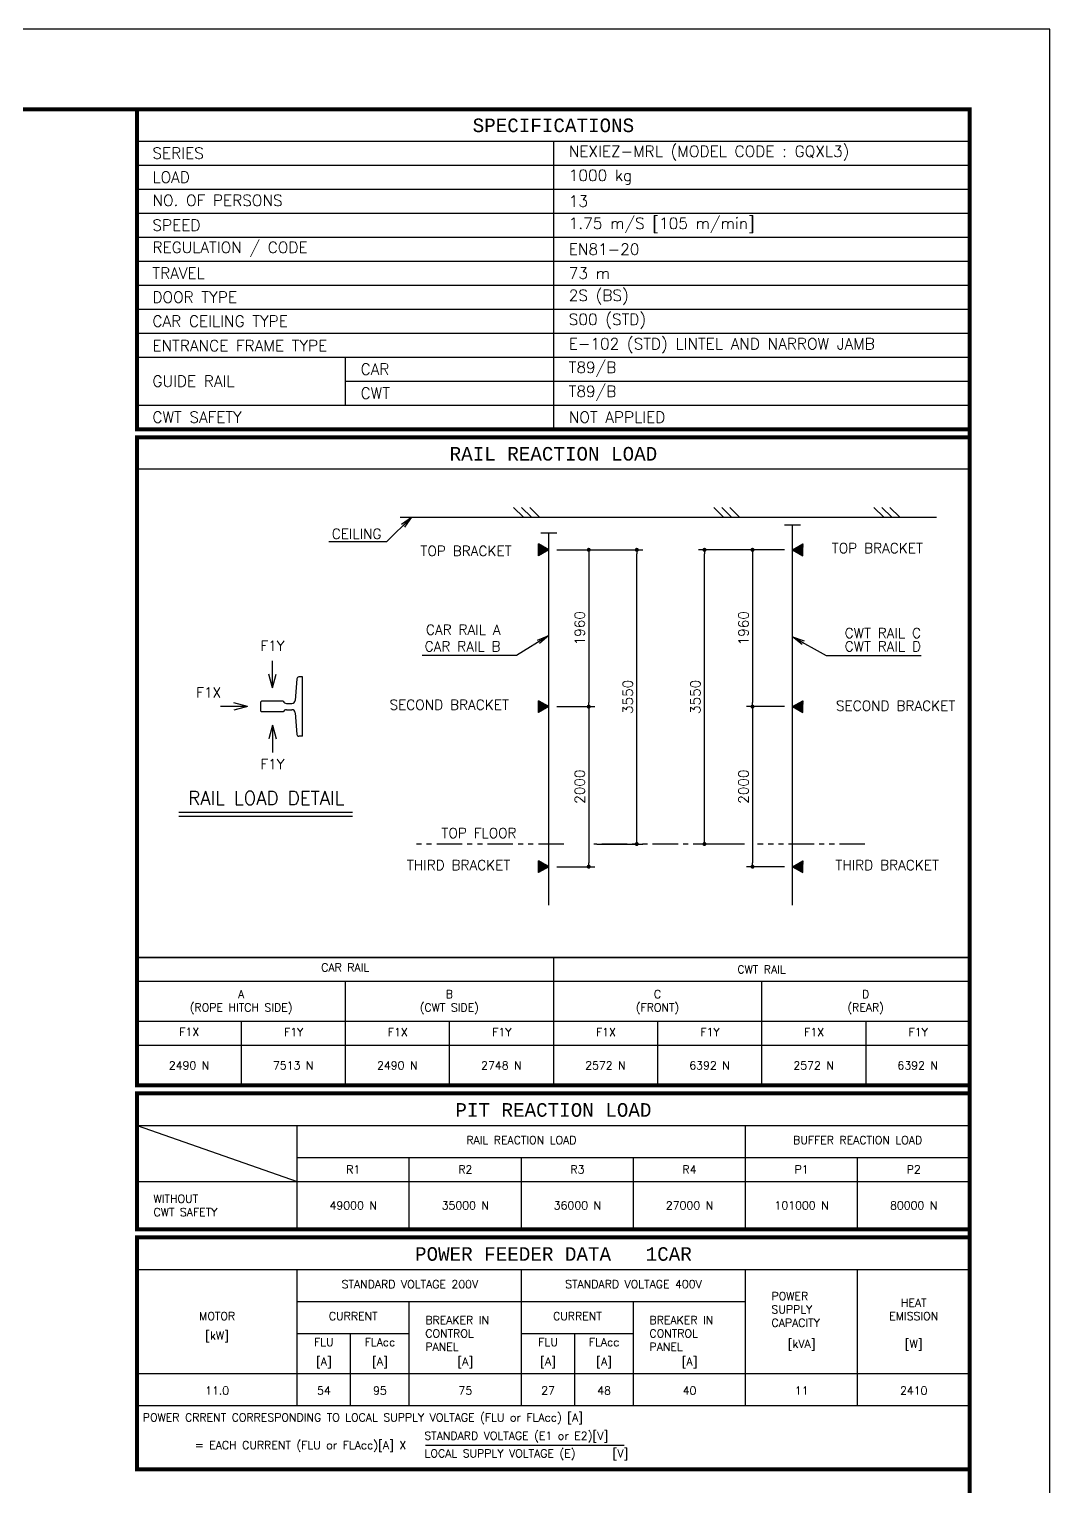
# Model space of a CAD drawing. Header units: millimetres. Extents: x -106996 to 276536, y -21995 to 37993.
# Drawn here: x 35626 to 42000, y -9108 to 0 of the extents above; entities that cross this region are included whole.
import ezdxf
from ezdxf.enums import TextEntityAlignment as Align

# ---------------------------------------------------------------- set-up
doc = ezdxf.new("R2010")
doc.units = ezdxf.units.MM
doc.header["$LTSCALE"] = 100
doc.linetypes.add('PHANTOM2', pattern=[31.75, 15.875, -3.175, 3.175, -3.175, 3.175, -3.175])
doc.layers.get('0').update_dxf_attribs({"color": 3})
for name, color, linetype in [('DIM', 2, 'Continuous'), ('FRAME', 5, 'Continuous'), ('OTHERS', 4, 'Continuous'), ('SPEC', 7, 'Continuous'), ('W-DASHED-LINE', 111, 'PHANTOM2')]:
    doc.layers.add(name, color=color, linetype=linetype)
doc.styles.get("Standard").update_dxf_attribs({"font": 'romans.shx', "bigfont": 'bigfont.shx'})
doc.styles.add('STYLE1', font='monos.ttf')
doc.dimstyles.new('1-50IN', dxfattribs={"dimscale": 25, "dimtxt": 2.5, "dimasz": 1, "dimexe": 1.5, "dimexo": 2, "dimgap": 1, "dimtad": 3, "dimdsep": 46, "dimtxsty": 'Standard', "dimblk1": 'DOT', "dimblk2": 'DOT', "dimsah": 1, "dimcen": 0.09, "dimclrd": 256, "dimclre": 256, "dimclrt": 256, "dimadec": 0, "dimazin": 0, "dimtfac": 1, "dimtmove": 0, "dimatfit": 3, "dimldrblk": 'DOT', "dimfxl": 0, "dimtolj": 1, "dimtzin": 0, "dimarcsym": 0})
doc.dimstyles.new('1-50IN-ARROW', dxfattribs={"dimscale": 25, "dimtxt": 2.5, "dimasz": 3, "dimexe": 1.5, "dimexo": 2, "dimgap": 1, "dimtad": 3, "dimdsep": 46, "dimtxsty": 'Standard', "dimblk1": 'OPEN', "dimblk2": 'OPEN', "dimsah": 1, "dimcen": 0.09, "dimclrd": 256, "dimclre": 256, "dimclrt": 256, "dimadec": 0, "dimazin": 0, "dimtfac": 1, "dimtmove": 0, "dimatfit": 3, "dimldrblk": 'OPEN', "dimfxl": 0, "dimtolj": 1, "dimtzin": 0, "dimarcsym": 0})
doc.dimstyles.new('BRACKET LOAD', dxfattribs={"dimscale": 25, "dimtxt": 2.5, "dimasz": 1, "dimexe": 1.5, "dimexo": 2, "dimgap": 1, "dimtad": 3, "dimlfac": 2, "dimdsep": 46, "dimtxsty": 'Standard', "dimblk1": 'DOT', "dimblk2": 'DOT', "dimsah": 1, "dimcen": 0.09, "dimclrd": 256, "dimclre": 256, "dimclrt": 256, "dimadec": 0, "dimazin": 0, "dimtfac": 1, "dimtmove": 0, "dimatfit": 3, "dimldrblk": 'DOT', "dimfxl": 0, "dimtolj": 1, "dimtzin": 0, "dimarcsym": 0})

# ---------------------------------------------------------------- blocks, each defined once
blk = doc.blocks.new('_OPEN')
at = {"color": 0, "linetype": 'ByBlock'}
for p, q in [((-1, 0.17), (0, 0)), ((0, 0), (-1, -0.17)), ((0, 0), (-1, 0))]:
    blk.add_line(p, q, dxfattribs=at)
blk = doc.blocks.new('_DOT')
at = {"color": 0, "linetype": 'ByBlock'}
blk.add_line((-0.5, 0), (-1, 0), dxfattribs=at)
at = {"color": 0, "linetype": 'ByBlock', "const_width": 0.5}
blk.add_lwpolyline([(-0.25, 0, 1), (0.25, 0, 1)], format="xyb", close=True, dxfattribs=at)
blk = doc.blocks.new('*D232')
at = {"layer": 'DEFPOINTS', "color": 0, "transparency": 16777216}
for p in [(38870.7, -4233.3), (38870.6, -5233.3), (39120.7, -5233.3)]:
    blk.add_point(p, dxfattribs=at)
at = {"layer": 'DIM', "lineweight": -2, "transparency": 16777216}
for p, q in [((38920.7, -4233.3), (39158.2, -4233.3)), ((39120.7, -4258.3), (39120.7, -5208.3)), ((38920.6, -5233.3), (39158.2, -5233.3))]:
    blk.add_line(p, q, dxfattribs=at)
at = {"layer": 'DIM', "lineweight": -2, "transparency": 16777216, "xscale": 25, "yscale": 25, "zscale": 25}
for p, rotation in [((39120.7, -4233.3), 90), ((39120.7, -5233.3), 270)]:
    blk.add_blockref('_DOT', p, dxfattribs=dict(at, rotation=rotation))
at = {"layer": 'DIM', "transparency": 16777216, "insert": (39064.4, -4733.3), "char_height": 62.5, "attachment_point": 5, "rotation": 90}
blk.add_mtext('\\A1;2000', dxfattribs=at)
blk = doc.blocks.new('*D233')
at = {"layer": 'DEFPOINTS', "color": 0, "transparency": 16777216}
for p in [(40393.3, -4233.3), (40143.3, -5233.3), (40393.3, -5233.3)]:
    blk.add_point(p, dxfattribs=at)
at = {"layer": 'DIM', "lineweight": -2, "transparency": 16777216}
for p, q in [((40343.3, -4233.3), (40105.8, -4233.3)), ((40143.3, -4258.3), (40143.3, -5208.3)), ((40343.3, -5233.3), (40105.8, -5233.3))]:
    blk.add_line(p, q, dxfattribs=at)
at = {"layer": 'DIM', "lineweight": -2, "transparency": 16777216, "xscale": 25, "yscale": 25, "zscale": 25}
for p, rotation in [((40143.3, -4233.3), 90), ((40143.3, -5233.3), 270)]:
    blk.add_blockref('_DOT', p, dxfattribs=dict(at, rotation=rotation))
at = {"layer": 'DIM', "transparency": 16777216, "insert": (40087, -4733.3), "char_height": 62.5, "attachment_point": 5, "rotation": 90}
blk.add_mtext('\\A1;2000', dxfattribs=at)
blk = doc.blocks.new('*D234')
at = {"layer": 'DEFPOINTS', "color": 0, "transparency": 16777216}
for p in [(38870.7, -3253.3), (38870.7, -4233.3), (39120.7, -4233.3)]:
    blk.add_point(p, dxfattribs=at)
at = {"layer": 'DIM', "lineweight": -2, "transparency": 16777216}
for p, q in [((38920.7, -3253.3), (39158.2, -3253.3)), ((39120.7, -3278.3), (39120.7, -4208.3)), ((38920.7, -4233.3), (39158.2, -4233.3))]:
    blk.add_line(p, q, dxfattribs=at)
at = {"layer": 'DIM', "lineweight": -2, "transparency": 16777216, "xscale": 25, "yscale": 25, "zscale": 25}
for p, rotation in [((39120.7, -3253.3), 90), ((39120.7, -4233.3), 270)]:
    blk.add_blockref('_DOT', p, dxfattribs=dict(at, rotation=rotation))
at = {"layer": 'DIM', "transparency": 16777216, "insert": (39064.5, -3743.3), "char_height": 62.5, "attachment_point": 5, "rotation": 90}
blk.add_mtext('\\A1;1960', dxfattribs=at)
blk = doc.blocks.new('*D235')
at = {"layer": 'DEFPOINTS', "color": 0, "transparency": 16777216}
for p in [(40393.3, -3253.3), (40143.3, -4233.3), (40393.3, -4233.3)]:
    blk.add_point(p, dxfattribs=at)
at = {"layer": 'DIM', "lineweight": -2, "transparency": 16777216}
for p, q in [((40343.3, -3253.3), (40105.8, -3253.3)), ((40143.3, -3278.3), (40143.3, -4208.3)), ((40343.3, -4233.3), (40105.8, -4233.3))]:
    blk.add_line(p, q, dxfattribs=at)
at = {"layer": 'DIM', "lineweight": -2, "transparency": 16777216, "xscale": 25, "yscale": 25, "zscale": 25}
for p, rotation in [((40143.3, -3253.3), 90), ((40143.3, -4233.3), 270)]:
    blk.add_blockref('_DOT', p, dxfattribs=dict(at, rotation=rotation))
at = {"layer": 'DIM', "transparency": 16777216, "insert": (40087, -3743.3), "char_height": 62.5, "attachment_point": 5, "rotation": 90}
blk.add_mtext('\\A1;1960', dxfattribs=at)
blk = doc.blocks.new('*D266')
at = {"layer": 'DEFPOINTS', "color": 0, "transparency": 16777216}
for p in [(38870.7, -3253.3), (39420.7, -3253.3), (39120.7, -5091.7)]:
    blk.add_point(p, dxfattribs=at)
at = {"layer": 'DIM', "lineweight": -2, "transparency": 16777216}
for p, q in [((38920.7, -3253.3), (39458.2, -3253.3)), ((39420.7, -5066.7), (39420.7, -3278.3)), ((39170.7, -5091.7), (39458.2, -5091.7))]:
    blk.add_line(p, q, dxfattribs=at)
at = {"layer": 'DIM', "lineweight": -2, "transparency": 16777216, "xscale": 25, "yscale": 25, "zscale": 25}
for p, rotation in [((39420.7, -3253.3), 90), ((39420.7, -5091.7), 270)]:
    blk.add_blockref('_DOT', p, dxfattribs=dict(at, rotation=rotation))
at = {"layer": 'DIM', "transparency": 16777216, "insert": (39364.4, -4172.5), "char_height": 62.5, "attachment_point": 5, "rotation": 90}
blk.add_mtext('\\A1;3550', dxfattribs=at)
blk = doc.blocks.new('*D267')
at = {"layer": 'DEFPOINTS', "color": 0, "transparency": 16777216}
for p in [(39843.3, -3253.3), (40393.3, -3253.3), (40143.3, -5091.7)]:
    blk.add_point(p, dxfattribs=at)
at = {"layer": 'DIM', "lineweight": -2, "transparency": 16777216}
for p, q in [((40343.3, -3253.3), (39805.8, -3253.3)), ((39843.3, -5066.7), (39843.3, -3278.3)), ((40093.3, -5091.7), (39805.8, -5091.7))]:
    blk.add_line(p, q, dxfattribs=at)
at = {"layer": 'DIM', "lineweight": -2, "transparency": 16777216, "xscale": 25, "yscale": 25, "zscale": 25}
for p, rotation in [((39843.3, -3253.3), 90), ((39843.3, -5091.7), 270)]:
    blk.add_blockref('_DOT', p, dxfattribs=dict(at, rotation=rotation))
at = {"layer": 'DIM', "transparency": 16777216, "insert": (39787, -4172.5), "char_height": 62.5, "attachment_point": 5, "rotation": 90}
blk.add_mtext('\\A1;3550', dxfattribs=at)

msp = doc.modelspace()

# ---------------------------------------------------------------- hatches: boundary and pattern name
at = {"layer": 'OTHERS'}
h = msp.add_hatch(dxfattribs=at)
h.set_pattern_fill('ANSI31', color=256, style=0)
h.set_pattern_definition([(135, (58263.94114, -15261.83333), (0.08838834765, 0.08838834765), [])])
h.paths.add_polyline_path([(38806.0518055, -3216.0314824), (38870.6604979, -3253.3333284), (38806.0518055, -3290.6351744)])
h = msp.add_hatch(dxfattribs=at)
h.set_pattern_fill('ANSI31', color=256, style=0)
h.set_pattern_definition([(135, (58786.56108, -15261.83335), (0.08838834765, 0.08838834765), [])])
h.paths.add_polyline_path([(40457.8891278, -3216.0314967), (40457.8891278, -3290.6351887), (40393.2804353, -3253.3333427)])
h = msp.add_hatch(dxfattribs=at)
h.set_pattern_fill('ANSI31', color=256, style=0)
h.set_pattern_definition([(135, (58263.94114, -16241.83333), (0.08838834765, 0.08838834765), [])])
h.paths.add_polyline_path([(38806.0518055, -4196.0314824), (38870.6604979, -4233.3333284), (38806.0518055, -4270.6351744)])
h = msp.add_hatch(dxfattribs=at)
h.set_pattern_fill('ANSI31', color=256, style=0)
h.set_pattern_definition([(135, (58786.56108, -16241.83334), (0.08838834765, 0.08838834765), [])])
h.paths.add_polyline_path([(40457.8891278, -4196.0314934), (40457.8891278, -4270.6351853), (40393.2804353, -4233.3333394)])
h = msp.add_hatch(dxfattribs=at)
h.set_pattern_fill('ANSI31', color=256, style=0)
h.set_pattern_definition([(135, (58263.94114, -17241.83333), (0.08838834765, 0.08838834765), [])])
h.paths.add_polyline_path([(38806.0518055, -5196.0314821), (38870.6604979, -5233.3333281), (38806.0518055, -5270.6351741)])
h = msp.add_hatch(dxfattribs=at)
h.set_pattern_fill('ANSI31', color=256, style=0)
h.set_pattern_definition([(135, (58786.56108, -17241.83334), (0.08838834765, 0.08838834765), [])])
h.paths.add_polyline_path([(40457.8891278, -5196.031493), (40457.8891278, -5270.635185), (40393.2804353, -5233.333339)])

# ---------------------------------------------------------------- linework, layer by layer
for p, q in [((36300.000004, -499.9999906), (41500.000004, -499.9999906)), ((36300.000004, -499.9999906), (36300.000004, -2499.9999906)), ((36300.000004, -699.9999906), (41500.000004, -699.9999906)), ((38900.000004, -699.9999906), (38900.000004, -2499.9999906)), ((38900.000004, -699.9999906), (38900.000004, -2499.9999906)), ((36300.000004, -849.9999906), (41500.000004, -849.9999906)), ((36300.000004, -999.9999906), (41500.000004, -999.9999906)), ((36300.000004, -1149.9999906), (41500.000004, -1149.9999906)), ((36300.000004, -1299.9999906), (41500.000004, -1299.9999906)), ((36300.000004, -1449.9999906), (41500.000004, -1449.9999906)), ((36300.000004, -1599.9999906), (41500.000004, -1599.9999906)), ((36300.000004, -1749.9999906), (41500.000004, -1749.9999906)), ((36300.000004, -1899.9999906), (41500.000004, -1899.9999906)), ((36300.000004, -2049.9999906), (41500.000004, -2049.9999906)), ((37600.000004, -2049.9999906), (37600.000004, -2349.9999906)), ((37600.000004, -2199.9999906), (41500.000004, -2199.9999906)), ((36300.000004, -2349.9999906), (41500.000004, -2349.9999906)), ((36300.000004, -2549.9999906), (41500.000004, -2549.9999906)), ((41500.000004, -2549.9999906), (36300.000004, -2549.9999906)), ((36300.000004, -2549.9999906), (41500.000004, -2549.9999906)), ((36300.0000795, -2549.9999906), (36300.0000795, -5049.9999906)), ((39283.3333374, -2549.9999906), (41500.000004, -2549.9999906)), ((41499.9998642, -5049.9999906), (41499.9998642, -2549.9999906)), ((41499.9997887, -2749.9999906), (36300.000004, -2749.9999906)), ((36300.0000795, -6599.9999906), (36300.0000795, -5049.9999906)), ((41499.9998642, -5049.9999906), (41499.9998642, -6599.9999906)), ((41499.9997887, -5799.9999906), (36300.000004, -5799.9999906)), ((36300.000004, -5799.9999906), (41499.9997887, -5799.9999906)), ((41499.9997887, -5799.9999906), (36300.000004, -5799.9999906)), ((36300.000004, -5799.9999906), (41499.9997887, -5799.9999906)), ((41499.9998642, -5799.9999906), (36300.0000795, -5799.9999906)), ((36300.0000795, -5799.9999906), (41499.9998642, -5799.9999906)), ((41499.9998642, -5799.9999906), (36300.0000795, -5799.9999906)), ((36300.0000795, -5799.9999906), (41499.9998642, -5799.9999906)), ((38900.0000795, -5799.9999906), (38900.0000795, -6599.9999906)), ((41499.9998642, -5949.9999906), (36300.0000795, -5949.9999906)), ((37600.0000795, -5949.9999906), (37600.0000795, -6599.9999906)), ((40200.0000795, -5949.9999906), (40200.0000795, -6599.9999906)), ((41499.9998642, -6199.9999906), (36300.0000795, -6199.9999906)), ((36950.0000795, -6199.9999906), (36950.0000795, -6599.9999906)), ((38250.0000795, -6199.9999906), (38250.0000795, -6599.9999906)), ((39550.0000795, -6199.9999906), (39550.0000795, -6599.9999906)), ((40850.0000795, -6199.9999906), (40850.0000795, -6599.9999906)), ((41499.9998642, -6349.9999906), (36300.0000795, -6349.9999906)), ((41499.9998642, -6349.9999906), (36300.0000795, -6349.9999906)), ((41499.9998642, -6599.9999906), (36300.000004, -6599.9999906)), ((41499.9998642, -6649.9999906), (36300.000004, -6649.9999906)), ((36300.0000063, -6849.9999906), (37300.0000063, -7199.9999906)), ((36300.0000818, -6849.9999906), (41500.0000063, -6849.9999906)), ((36300.0000818, -7499.9999906), (36300.0000818, -6849.9999906)), ((37300.0000818, -7499.9999906), (37300.0000063, -6849.9999906)), ((40100.0001583, -7499.9999915), (40100.0000828, -6849.9999915)), ((37300.0000063, -7049.9999906), (41499.9998665, -7049.9999906)), ((38000.0001609, -7499.9999906), (38000.0000854, -7049.9999906)), ((38700.0001609, -7499.9999941), (38700.0000854, -7049.9999941)), ((39400.0001609, -7499.9999928), (39400.0000854, -7049.9999928)), ((40800.0001609, -7499.9999906), (40800.0000854, -7049.9999906)), ((36300.0000063, -7199.9999906), (41500.0000063, -7199.9999906)), ((36300.0000818, -7499.9999906), (41499.9998665, -7499.9999906)), ((41500.0002424, -7549.9999906), (36300.0002139, -7549.9999906)), ((36300.0002139, -8999.9999906), (36300.0002139, -7549.9999906)), ((36299.9998742, -7749.9999906), (41499.9999497, -7749.9999906)), ((37300.0004804, -8599.9999906), (37300.0003119, -7749.9999615)), ((38700.0005595, -8599.9999906), (38700.0005431, -7749.9999526)), ((40100.0005569, -8599.9999906), (40100.0005405, -7749.9998546)), ((40800.0001773, -8599.9999906), (40800.0001609, -7749.9999226)), ((37300.0002826, -7949.9999906), (38700.0005111, -7949.9999906)), ((38000.0000378, -8599.9999906), (37999.999757, -7949.9999906)), ((38700.0005111, -7949.9999906), (40100.0005085, -7949.9999906)), ((39400.0000401, -8599.9999906), (39399.999766, -7949.9999906)), ((37300.0003768, -8149.9999906), (37999.9997784, -8149.9999906)), ((37633.3333978, -8599.9999906), (37633.3331309, -8149.9999906)), ((38700.0005924, -8149.9999906), (39399.9997882, -8149.9999906)), ((39033.3333976, -8599.9999906), (39033.3331305, -8149.9999906)), ((36300.0000866, -8399.9999906), (41500.0001999, -8399.9999906)), ((36299.9999975, -8599.9999906), (41500.0001108, -8599.9999906)), ((36299.9999341, -8999.9999906), (41499.9999986, -8999.9999906)), ((36300.0002139, -8999.9999906), (41499.9999986, -8999.9999906)), ((41499.9999986, -8999.9999906), (36300.0002139, -8999.9999906)), ((36300.0002139, -8999.9999906), (41499.9999986, -8999.9999906)), ((38983.3333319, -8999.9999906), (41499.9999986, -8999.9999906))]:
    msp.add_line(p, q)
at = {"const_width": 25}
for points in [[(36300.000004, -499.9999906), (41500.000004, -499.9999906), (41500.000004, -2499.9999906), (36300.000004, -2499.9999906)], [(36300.000004, -6599.9999906), (41499.9998642, -6599.9999906), (41499.9998642, -2549.9999906), (36300.000004, -2549.9999906)], [(36300.000004, -6649.9999906), (41499.9998642, -6649.9999906), (41499.9998665, -7499.9999906), (36300.0000063, -7499.9999906)], [(36300.0002971, -7549.9999906), (41500.0000063, -7549.9999906), (41499.9999231, -8999.9999906), (36300.0002139, -8999.9999906)]]:
    msp.add_lwpolyline(points, close=True, dxfattribs=at)
at = {"layer": 'DEFPOINTS'}
msp.add_lwpolyline([(21000.000004, -14999.9999906), (42000.000004, -14999.9999906), (42000.000004, 0.0000094), (21000.000004, 0.0000094)], close=True, dxfattribs=at)
at = {"layer": 'DIM'}
for p, q in [((37145.4777345, -4116.5806187), (37145.4777345, -3946.4674675)), ((37145.4777345, -4116.5806187), (37122.6213515, -4031.279436)), ((37145.4777345, -4116.5806187), (37168.3341175, -4031.279436)), ((36990.4767478, -4233.1223567), (36820.3635966, -4233.1223567)), ((36990.4767478, -4233.1223567), (36905.175565, -4210.2659737)), ((36990.4767478, -4233.1223567), (36905.175565, -4255.9787397)), ((37145.3527345, -4349.4140947), (37122.4963515, -4434.7152775)), ((37145.3527345, -4349.4140947), (37168.2091175, -4434.7152775)), ((37145.3527345, -4349.4140947), (37145.3527345, -4519.5272459)), ((36561.0479658, -4891.6633443), (37644.3812991, -4891.6633443)), ((36561.0479658, -4916.6633443), (37644.3812991, -4916.6633443))]:
    msp.add_line(p, q, dxfattribs=at)
at = {"layer": 'DIM', "const_width": 4.1666667}
for points in [[(37145.4777345, -4116.5806187), (37145.4777345, -3946.4674675)], [(37145.4777345, -4116.5806187), (37122.6213515, -4031.279436)], [(37145.4777345, -4116.5806187), (37168.3341175, -4031.279436)], [(36990.4767478, -4233.1223567), (36820.3635966, -4233.1223567)], [(36990.4767478, -4233.1223567), (36905.175565, -4210.2659737)], [(36990.4767478, -4233.1223567), (36905.175565, -4255.9787397)], [(37145.3527345, -4349.4140947), (37122.4963515, -4434.7152775)], [(37145.3527345, -4349.4140947), (37145.3527345, -4519.5272459)], [(37145.3527345, -4349.4140947), (37168.2091175, -4434.7152775)]]:
    msp.add_lwpolyline(points, dxfattribs=at)
at = {"layer": 'FRAME', "const_width": 25}
msp.add_lwpolyline([(21500.000004, -14499.9999906), (41500.000004, -14499.9999906), (41500.000004, -499.9999906), (21500.000004, -499.9999906)], close=True, dxfattribs=at)
at = {"layer": 'OTHERS'}
for p, q in [((38651.7866711, -2988.9999906), (38712.7866711, -3049.9999906)), ((38701.7866711, -2988.9999906), (38762.7866711, -3049.9999906)), ((38751.7866711, -2988.9999906), (38812.7866711, -3049.9999906)), ((39901.7866711, -2988.9999906), (39962.7866711, -3049.9999906)), ((39951.7866711, -2988.9999906), (40012.7866711, -3049.9999906)), ((40001.7866711, -2988.9999906), (40062.7866711, -3049.9999906)), ((40901.7866711, -2988.9999906), (40962.7866711, -3049.9999906)), ((40951.7866711, -2988.9999906), (41012.7866711, -3049.9999906)), ((41001.7866711, -2988.9999906), (41062.7866711, -3049.9999906)), ((37943.2804261, -3049.9999906), (41293.2804261, -3049.9999906)), ((38920.6604698, -3149.9999906), (38820.6604698, -3149.9999906)), ((38870.6604698, -5472.8333466), (38870.6604698, -3150.0000113)), ((40443.2804261, -3099.9999906), (40343.2804261, -3099.9999906)), ((40393.2804261, -5472.8333466), (40393.2804261, -3099.9999906)), ((38870.6604979, -3253.3333284), (38806.0518055, -3216.0314824)), ((38806.0518055, -3290.6351744), (38806.0518055, -3216.0314824)), ((38870.6604979, -3253.3333284), (38806.0518055, -3290.6351744)), ((40393.2804353, -3253.3333427), (40457.8891278, -3216.0314967)), ((40393.2804353, -3253.3333427), (40457.8891278, -3290.6351887)), ((40457.8891278, -3290.6351887), (40457.8891278, -3216.0314967)), ((37297.9105607, -4059.1086513), (37287.3922049, -4193.9922732)), ((37332.1423006, -4047.5802933), (37310.3739207, -4047.5802933)), ((37332.1423006, -4418.4137535), (37332.1423006, -4047.5802933)), ((37073.8100811, -4204.0806276), (37077.9767567, -4199.9139521)), ((37073.8100811, -4262.1640858), (37073.8100811, -4204.0806276)), ((37073.8100811, -4262.1640858), (37077.7267567, -4266.0807614)), ((37212.9787123, -4266.0807614), (37077.7267567, -4266.0807614)), ((37212.9787123, -4199.9139521), (37077.9767567, -4199.9139521)), ((37232.4920874, -4213.2056477), (37266.6204937, -4213.2056477)), ((37232.4920874, -4252.7890657), (37266.6204937, -4252.7890657)), ((37287.3922049, -4272.0024402), (37297.9105607, -4406.8857288)), ((38870.6604979, -4233.3333284), (38806.0518055, -4196.0314824)), ((38806.0518055, -4270.6351744), (38806.0518055, -4196.0314824)), ((38870.6604979, -4233.3333284), (38806.0518055, -4270.6351744)), ((40393.2804353, -4233.3333394), (40457.8891278, -4196.0314934)), ((40393.2804353, -4233.3333394), (40457.8891278, -4270.6351853)), ((40457.8891278, -4270.6351853), (40457.8891278, -4196.0314934)), ((37332.1423006, -4418.4137535), (37310.3739207, -4418.4137535)), ((38870.6604979, -5233.3333281), (38806.0518055, -5196.0314821)), ((38806.0518055, -5270.6351741), (38806.0518055, -5196.0314821)), ((38870.6604979, -5233.3333281), (38806.0518055, -5270.6351741)), ((40393.2804353, -5233.333339), (40457.8891278, -5196.031493)), ((40393.2804353, -5233.333339), (40457.8891278, -5270.635185)), ((40457.8891278, -5270.635185), (40457.8891278, -5196.031493))]:
    msp.add_line(p, q, dxfattribs=at)
for centre, radius, start, end in [((37310.3739207, -4060.08032), 12.5000268, 90, 175.5407000002), ((37232.2423991, -4192.5993786), 20.6077818, 200.7898927245, 270.6942248546), ((37232.2423991, -4273.3953348), 20.6077818, 89.3057751454, 159.2101072755), ((37266.6204937, -4192.3722698), 20.8333779, 270, 355.5405999993), ((37266.6204937, -4273.6224437), 20.8333779, 4.4593199998, 90), ((37310.3739207, -4405.9138934), 12.5000268, 184.4592999998, 270)]:
    msp.add_arc(centre, radius, start, end, dxfattribs=at)
at = {"layer": 'SPEC'}
msp.add_line((38101.2019294, -8848.1703931), (39342.8392953, -8848.1703931), dxfattribs=at)
at = {"layer": 'W-DASHED-LINE', "ltscale": 0.1}
for p, q in [((38965.0760654, -5091.6633443), (38045.4528087, -5091.6633443)), ((39996.0190988, -5091.6633443), (39151.9999278, -5091.6633443)), ((40845.2455524, -5091.6633443), (40174.3749933, -5091.6633443))]:
    msp.add_line(p, q, dxfattribs=at)

# ---------------------------------------------------------------- texts
at = {"layer": 'DIM'}
for s, p in [('TOP BRACKET', (38070.1662268, -3291.6547386)), ('TOP FLOOR', (38201.471226, -5054.1401639))]:
    msp.add_text(s, height=62.5, dxfattribs=at).set_placement(p)
for s, p in [('TOP BRACKET', (41206.9303988, -3292.7777831)), ('SECOND BRACKET', (41409.2322339, -4278.0733905)), ('THIRD BRACKET', (41306.9247688, -5273.587965))]:
    msp.add_text(s, height=62.5, dxfattribs=at).set_placement(p, align=Align.BOTTOM_RIGHT)
for s, p in [('F1Y', (37145.4777345, -3902.7174675)), ('F1X', (36747.5355588, -4194.1135341)), ('F1Y', (37145.3527345, -4642.4439126))]:
    msp.add_text(s, height=62.5, dxfattribs=at).set_placement(p, align=Align.BOTTOM_CENTER)
for s, p in [('SECOND BRACKET', (37876.7118879, -4271.6255135)), ('THIRD BRACKET', (37985.1215558, -5273.1110806))]:
    msp.add_text(s, height=62.5, dxfattribs=at).set_placement(p, align=Align.BOTTOM_LEFT)
msp.add_text('RAIL LOAD DETAIL', height=83.333333333, rotation=0.0000025046, dxfattribs=at).set_placement((37106.8812991, -4870.830011), align=Align.BOTTOM_CENTER)
at = {"layer": 'DIM', "char_height": 62.5}
for s, insert, attachment_point in [('CEILING', (37515.8405775, -3184.6666573), 7), ('\\A1;CAR RAIL A\\P{\\A0;CAR RAIL B}', (38569.9689849, -3887.8178962), 9)]:
    msp.add_mtext(s, dxfattribs=dict(at, insert=insert, attachment_point=attachment_point))
at = {"layer": 'DIM', "insert": (41195.6430765, -3887.8178962), "char_height": 62.5, "attachment_point": 9, "line_spacing_factor": 0.8}
msp.add_mtext('CWT RAIL C\\PCWT RAIL D', dxfattribs=at)
at = {"layer": 'SPEC', "style": 'STYLE1'}
for s, p in [('RAIL REACTION LOAD', (38899.999975, -2721.3510096)), ('PIT REACTION LOAD', (38899.9999752, -6821.3510096)), ('POWER FEEDER DATA   1CAR', (38900.0001537, -7721.3510096))]:
    msp.add_text(s, height=85, rotation=0.0000025046, dxfattribs=at).set_placement(p, align=Align.BOTTOM_CENTER)
at = {"layer": 'SPEC'}
for s, p in [('CAR RAIL', (37600.0000795, -5903.0952287)), ('F1X', (36625.7988217, -6306.0377264)), ('F1Y', (37278.0000795, -6306.6666573)), ('F1X', (37928.0000795, -6306.6666573)), ('F1Y', (38578.0000795, -6306.6666573)), ('F1X', (39228.0000795, -6306.6666573)), ('F1Y', (39878.0000795, -6306.6666573)), ('F1X', (40528.0000795, -6306.6666573)), ('F1Y', (41177.9998642, -6306.6666573)), ('STANDARD VOLTAGE 200V', (38003.9200214, -7882.2266014)), ('STANDARD VOLTAGE 400V', (39400.0005258, -7881.6666573)), ('MOTOR', (36800.0003312, -8081.6666573)), ('CURRENT', (37650.0000669, -8081.6666573)), ('CURRENT', (39050.0001496, -8081.6666573)), ('[kW]', (36800.0002317, -8203.0952287)), ('FLU', (37466.6667981, -8244.1666078)), ('FLAcc', (37816.6664917, -8244.1666078)), ('FLU', (38866.6669721, -8244.1666078)), ('FLAcc', (39216.6666657, -8244.1666078)), ('[kVA]', (40450.0001692, -8255.7618949)), ('[W]', (41150.0001692, -8255.7618952)), ('[A]', (37466.6668229, -8365.5951793)), ('[A]', (37816.6665782, -8365.5951793)), ('[A]', (38350.0001995, -8365.5952253)), ('[A]', (38866.6669969, -8365.5951793)), ('[A]', (39216.6667522, -8365.5951793)), ('[A]', (39749.9995687, -8365.594635))]:
    msp.add_text(s, height=50, dxfattribs=at).set_placement(p, align=Align.BOTTOM_CENTER)
for s, p in [('RAIL REACTION LOAD', (38700.0000842, -6981.6666573)), ('BUFFER REACTION LOAD', (40799.9999753, -6981.6666573))]:
    msp.add_text(s, height=50, rotation=0.0000025038, dxfattribs=at).set_placement(p, align=Align.BOTTOM_CENTER)
for s, p in [('POWER CRRENT CORRESPONDING TO LOCAL SUPPLY VOLTAGE (FLU or FLAcc) [A]', (36335.7453806, -8699.6781556)), ('= EACH CURRENT (FLU or FLAcc)[A] X ', (36660.6902165, -8872.7009804)), ('STANDARD VOLTAGE (E1 or E2)[V]', (38093.8263835, -8813.7666034)), ('LOCAL SUPPLY VOLTAGE (E)    [V]', (38095.5427097, -8924.1332056))]:
    msp.add_text(s, height=50, dxfattribs=at).set_placement(p)
at = {"layer": 'SPEC', "insert": (38900.000006, -644.769843), "char_height": 85, "attachment_point": 8, "rotation": 0.0000025045, "style": 'STYLE1'}
msp.add_mtext('SPECIFICATIONS', dxfattribs=at)
at = {"layer": 'SPEC'}
for s, insert, char_height, attachment_point in [('  NEXIEZ-MRL (MODEL CODE : GQXL{\\Fromans,bigfont|c162;3})', (38900.000004, -774.9999906), 70, 4), ('  SERIES', (36300.000004, -774.9999906), 70, 4), ('  LOAD', (36300.000004, -924.9999906), 70, 4), ('  10{\\Fromans,bigfont|c162;00} kg', (38900.000004, -924.9999906), 70, 4), ('  NO. OF PERSONS', (36300.000004, -1069.7066573), 70, 4), ('  1{\\Fromans,bigfont|c162;3}', (38900.000004, -1074.9999906), 70, 4), ('  1.75 m/S [105 m/min]', (38900.000004, -1224.9999906), 70, 4), ('  SPEED', (36300.000004, -1224.9999906), 70, 4), ('  REGULATION / CODE', (36300.000004, -1374.9999906), 70, 4), ('  EN81-{\\Fromans,bigfont|c162;20}', (38900.000004, -1374.9999906), 70, 4), ('  TRAVEL', (36300.000004, -1524.9999906), 70, 4), ('  73 m', (38900.000004, -1524.9999906), 70, 4), ('  2S (BS)', (38900.000004, -1674.9999906), 70, 4), ('  DOOR TYPE', (36300.000004, -1674.9999906), 70, 4), ('  CAR CEILING TYPE', (36300.000004, -1824.9999906), 70, 4), ('  S00 (STD)', (38900.000004, -1824.9999906), 70, 4), ('  ENTRANCE FRAME TYPE', (36300.000004, -1977.6666573), 70, 4), ('  E-102 (STD) LINTEL AND NARROW JAMB', (38900.000004, -1977.6666573), 70, 4), ('  CAR', (37600.000004, -2124.9999906), 70, 4), ('  T89/B', (38900.000004, -2124.9999906), 70, 4), ('  GUIDE RAIL', (36300.000004, -2199.9999906), 70, 4), ('  CWT', (37600.000004, -2274.9999906), 70, 4), ('  T89/B', (38900.000004, -2274.9999906), 70, 4), ('  CWT SAFETY', (36300.000004, -2424.9999906), 70, 4), ('  NOT APPLIED', (38900.000004, -2424.9999906), 70, 4), ('CWT RAIL', (40200.0000018, -5875.0000033), 50, 5), ('2490 N', (36625.000004, -6474.9999906), 50, 5), ('7513 N', (37275.000004, -6474.9999906), 50, 5), ('2490 N', (37925.000004, -6474.9999906), 50, 5), ('2748 N', (38575.000004, -6474.9999906), 50, 5), ('2572 N', (39225.000004, -6474.9999906), 50, 5), ('6392 N', (39875.000004, -6474.9999906), 50, 5), ('2572 N', (40525.000004, -6474.9999906), 50, 5), ('6392 N', (41175.000004, -6474.9999906), 50, 5), ('   WITHOUT\\P   CWT SAFETY', (36299.999804, -7416.6666906), 50, 7), ('49000 N', (37650.000004, -7349.9999906), 50, 5), ('35000 N', (38350.000004, -7349.9999906), 50, 5), ('36000 N', (39050.000004, -7349.9999906), 50, 5), ('27000 N', (39750.000004, -7349.9999906), 50, 5), ('101000 N', (40450.000004, -7349.9999906), 50, 5), ('80000 N', (41150.000004, -7349.9999906), 50, 5), ('POWER\\PSUPPLY\\PCAPACITY', (40261.9048023, -8108.3333239), 50, 7), ('HEAT\\PEMISSION', (41150.0000863, -8066.6666573), 50, 8), ('BREAKER IN \\PCONTROL\\PPANEL', (38099.9998434, -8258.3333239), 50, 7), ('BREAKER IN \\PCONTROL\\PPANEL', (39499.9992126, -8258.3327337), 50, 7), ('11.0', (36800.000004, -8531.6666906), 50, 8), ('54', (37466.667004, -8531.6666906), 50, 8), ('95', (37816.666804, -8531.6666906), 50, 8), ('75', (38350.000004, -8531.6666906), 50, 8), ('27', (38866.667004, -8531.6666906), 50, 8), ('48', (39216.666804, -8531.6666906), 50, 8), ('40', (39750.000004, -8531.6666906), 50, 8), ('11', (40450.000004, -8531.6666906), 50, 8), ('2410', (41150.000004, -8531.6666906), 50, 8)]:
    msp.add_mtext(s, dxfattribs=dict(at, insert=insert, char_height=char_height, attachment_point=attachment_point))
at = {"layer": 'SPEC', "char_height": 50, "attachment_point": 8, "rotation": 0.0000025044}
for s, insert in [('A\\P(ROPE HITCH SIDE)', (36950.000083, -6154.7618953)), ('B\\P(CWT SIDE)', (38250.000083, -6154.7618953)), ('C\\P(FRONT)', (39550.0000292, -6154.7618953)), ('D\\P(REAR)', (40849.9999754, -6154.7618953)), ('R1', (37650.0000875, -7149.9999906)), ('R2', (38350.0000875, -7149.9999906)), ('R3', (39050.0000875, -7149.9999906)), ('R4', (39750.0000875, -7149.9999906)), ('P1', (40450.0000873, -7149.9999906)), ('P2', (41150.0000875, -7149.9999906))]:
    msp.add_mtext(s, dxfattribs=dict(at, insert=insert))

# ---------------------------------------------------------------- dimensions: what is measured, and where the dimension line sits
at = {"layer": 'DIM'}
for base, p1, p2, picture, middle in [((39420.660404, -3253.3329906), (39120.660404, -5091.6633906), (38870.660404, -3253.3329906), '*D266', (39420.660404, -4172.4981906)), ((39843.280504, -3253.3332906), (40143.280504, -5091.6639906), (40393.280404, -3253.3332906), '*D267', (39843.280504, -4172.4986406))]:
    dim = msp.add_linear_dim(base=base, p1=p1, p2=p2, angle=90, text='3550', dimstyle='1-50IN', override={"dimpost": '\\X'}, dxfattribs=at)
    dim.commit()
    dim.dimension.update_dxf_attribs({"geometry": picture, "text_midpoint": middle, "dimtype": 160})
for base, p1, p2, override, picture, middle in [((39120.7375289, -4233.3333447), (38870.7375681, -3253.3333131), (38870.6604698, -4233.3333447), {"dimscale": 25, "dimlfac": 2, "dimpost": '\\X'}, '*D234', (39064.4875289, -3743.3333289)), ((40143.2804261, -4233.3333447), (40393.2804261, -3253.333348), (40393.2804261, -4233.3333447), {"dimlfac": 2, "dimpost": '\\X'}, '*D235', (40087.0304261, -3743.3333463)), ((39120.6604306, -5233.3333433), (38870.6604698, -4233.3333121), (38870.5833714, -5233.3333433), {"dimlfac": 2, "dimpost": '\\X'}, '*D232', (39064.4104306, -4733.3333277)), ((40143.2804261, -5233.3333337), (40393.2804261, -4233.3333447), (40393.2804261, -5233.3333337), {"dimlfac": 2, "dimpost": '\\X'}, '*D233', (40087.0304261, -4733.3333392))]:
    dim = msp.add_linear_dim(base=base, p1=p1, p2=p2, angle=90, dimstyle='BRACKET LOAD', override=override, dxfattribs=at)
    dim.commit()
    dim.dimension.update_dxf_attribs({"geometry": picture, "text_midpoint": middle})

# ---------------------------------------------------------------- leaders
msp.add_leader([(38014.332971, -3049.9999906), (37858.332971, -3202.9999906), (37497.332971, -3202.9999906)], dimstyle='1-50IN-ARROW', dxfattribs=at)
at = {"layer": 'DIM', "annotation_type": 0, "has_hookline": 1}
for points, hookline_direction, text_width in [([(38870.6604388, -3789.500013), (38669.9689849, -3912.8178962), (38594.9689849, -3912.8178962)], 1, 488.6904762), ([(40393.2804261, -3797.1666803), (40603.9764099, -3912.8178962), (40678.9764099, -3912.8178962)], 0, 491.6666667)]:
    msp.add_leader(points, dimstyle='1-50IN-ARROW', dxfattribs=dict(at, hookline_direction=hookline_direction, text_width=text_width))

doc.saveas('drawing.dxf')
